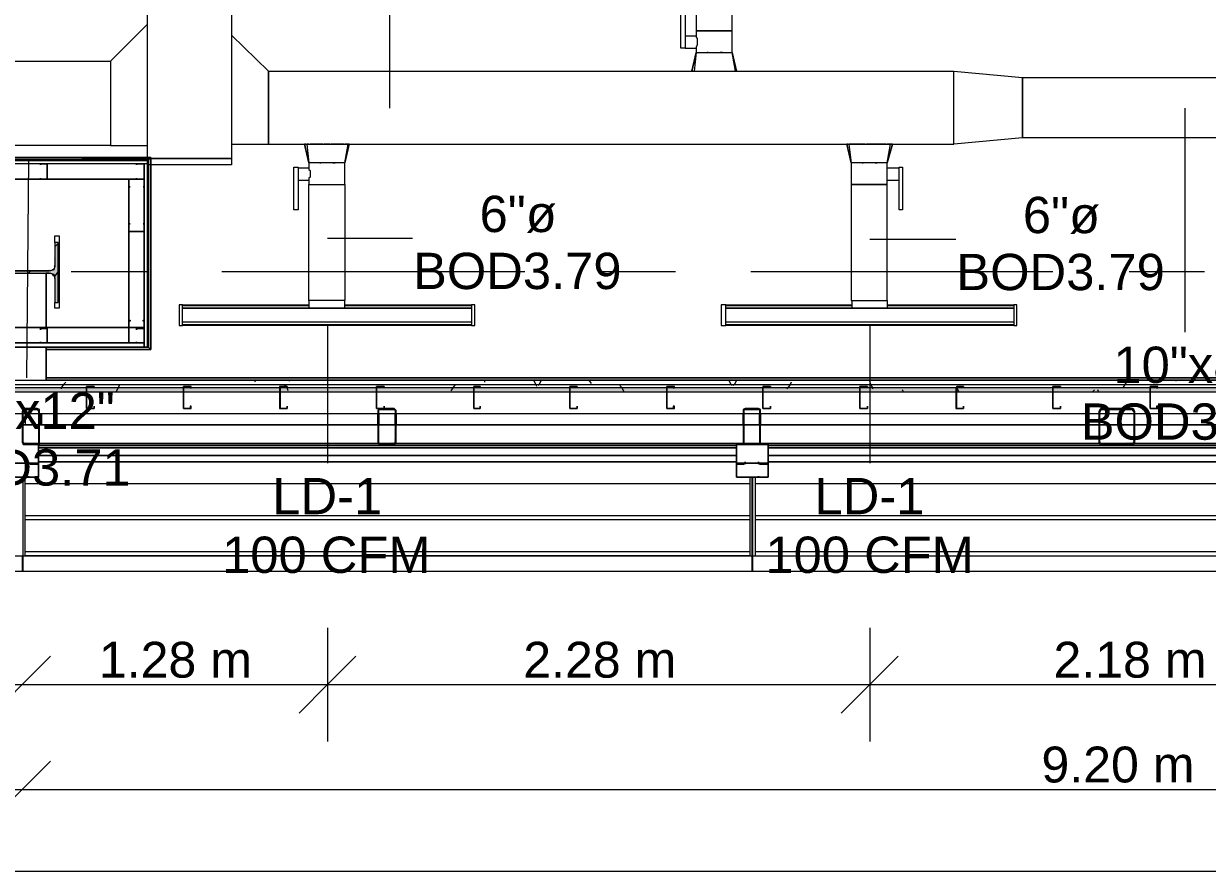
# Model space of a CAD drawing. Header units: metres. Extents: x 39 to 278, y -7 to 151.
# Drawn here: x 95.277 to 100.25, y 9.001 to 12.559 of the extents above; entities that cross this region are included whole.
import ezdxf

# ---------------------------------------------------------------- set-up
doc = ezdxf.new("R2010")
doc.units = ezdxf.units.M
doc.layers.add('HVAC - Ductos', color=5, linetype='Continuous', lineweight=50)
doc.layers.add('PDF_Geometry', color=7, linetype='Continuous', true_color=0xaaaaaa)
doc.layers.add('PDF_Solid Fills', color=7, linetype='Continuous', true_color=0xffffff)
doc.layers.add('PDF_Text', color=7, linetype='Continuous')
doc.styles.add('PDF Helvetica', font='')
doc.styles.get('PDF Helvetica').set_extended_font_data('Helvetica')

msp = doc.modelspace()

# ---------------------------------------------------------------- hatches: boundary and pattern name
at = {"layer": 'PDF_Solid Fills', "lineweight": 0, "transparency": 33554559}
for points in [[(95.133, 11.5397), (95.133, 11.6405), (95.1146, 11.6405), (95.1146, 11.3885), (95.133, 11.3885), (95.133, 11.4939), (95.1376, 11.5122), (95.4034, 11.5122), (95.408, 11.5077), (95.408, 11.3885), (95.4217, 11.3885), (95.4217, 11.6405), (95.408, 11.6405), (95.4034, 11.5305), (95.3896, 11.526), (95.1513, 11.5214), (95.1513, 11.526), (95.1376, 11.526), (95.1376, 11.5397)], [(95.275, 10.8018), (95.275, 10.7926), (95.3438, 10.7926), (95.3438, 10.9439), (95.275, 10.9439), (95.2704, 10.9347), (95.2704, 10.8018), (95.275, 10.8064), (95.2796, 10.9393), (95.3392, 10.9393), (95.3392, 10.7972), (95.2796, 10.8018)], [(99.7943, 10.8018), (99.7989, 10.8064), (99.8034, 10.9393), (99.9364, 10.9393), (99.941, 10.9347), (99.9364, 10.8018), (99.8034, 10.7972), (99.8034, 10.8018), (99.7989, 10.8018), (99.7989, 10.7926), (99.8001, 10.7926), (99.941, 10.7972), (99.9455, 10.9393), (99.941, 10.9439), (99.7989, 10.9439), (99.7943, 10.9347)]]:
    msp.add_hatch(color=256, dxfattribs=at).paths.add_polyline_path(points)
h = msp.add_hatch(color=256, dxfattribs=at)
h.paths.add_polyline_path([(46.8196, 11.0127), (46.8196, 11.031), (45.1878, 11.031), (45.1878, 11.0127)])
h.paths.add_polyline_path([(104.0706, 11.0127), (106.0827, 11.0127), (106.0827, 11.031), (104.0706, 11.031)])
h.paths.add_polyline_path([(104.0659, 11.0127), (104.0659, 11.031), (101.2289, 11.031), (101.2289, 11.0127)])
h.paths.add_polyline_path([(101.2243, 11.0127), (101.2243, 11.031), (99.1984, 11.031), (99.1984, 11.0127)])
h.paths.add_polyline_path([(99.1938, 11.0127), (99.1938, 11.031), (96.3568, 11.031), (96.3568, 11.0127)])
h.paths.add_polyline_path([(96.3522, 11.0127), (96.3522, 11.031), (94.3263, 11.031), (94.3263, 11.0127)])
h.paths.add_polyline_path([(94.3217, 11.0127), (94.3217, 11.031), (93.5151, 11.031), (93.5151, 11.0127)])
h.paths.add_polyline_path([(93.5105, 11.0127), (93.5105, 11.031), (91.4846, 11.031), (91.4846, 11.0127)])
h.paths.add_polyline_path([(91.4801, 11.0127), (91.4801, 11.031), (89.4542, 11.031), (89.4542, 11.0127)])
h.paths.add_polyline_path([(89.4496, 11.0127), (89.4496, 11.031), (88.6429, 11.031), (88.6429, 11.0127)])
h.paths.add_polyline_path([(88.6383, 11.0127), (88.6383, 11.031), (86.6125, 11.031), (86.6125, 11.0127)])
h.paths.add_polyline_path([(86.6079, 11.0127), (86.6079, 11.031), (84.582, 11.031), (84.582, 11.0127)])
h.paths.add_polyline_path([(84.5774, 11.0127), (84.5774, 11.031), (83.7708, 11.031), (83.7708, 11.0127)])
h.paths.add_polyline_path([(83.7662, 11.0127), (83.7662, 11.031), (81.7404, 11.031), (81.7404, 11.0127)])
h.paths.add_polyline_path([(81.7358, 11.0127), (81.7358, 11.031), (78.8986, 11.031), (78.8986, 11.0127)])
h.paths.add_polyline_path([(78.894, 11.0127), (78.894, 11.031), (76.8682, 11.031), (76.8682, 11.0127)])
h.paths.add_polyline_path([(76.8636, 11.0127), (76.8636, 11.031), (74.0265, 11.031), (74.0265, 11.0127)])
h.paths.add_polyline_path([(74.0219, 11.0127), (74.0219, 11.031), (71.9961, 11.031), (71.9961, 11.0127)])
h.paths.add_polyline_path([(71.9915, 11.0127), (71.9915, 11.031), (71.1848, 11.031), (71.1848, 11.0127)])
h.paths.add_polyline_path([(71.1802, 11.0127), (71.1802, 11.031), (69.1543, 11.031), (69.1543, 11.0127)])
h.paths.add_polyline_path([(69.1497, 11.0127), (69.1497, 11.031), (67.1239, 11.031), (67.1239, 11.0127)])
h.paths.add_polyline_path([(67.1193, 11.0127), (67.1193, 11.031), (66.3127, 11.031), (66.3127, 11.0127)])
h.paths.add_polyline_path([(66.3081, 11.0127), (66.3081, 11.031), (64.2822, 11.031), (64.2822, 11.0127)])
h.paths.add_polyline_path([(64.2776, 11.0127), (64.2776, 11.031), (62.2518, 11.031), (62.2518, 11.0127)])
h.paths.add_polyline_path([(62.2472, 11.0127), (62.2472, 11.031), (61.4405, 11.031), (61.4405, 11.0127)])
h.paths.add_polyline_path([(61.436, 11.0127), (61.436, 11.031), (59.4101, 11.031), (59.4101, 11.0127)])
h.paths.add_polyline_path([(59.4055, 11.0127), (59.4055, 11.031), (56.5684, 11.031), (56.5684, 11.0127)])
h.paths.add_polyline_path([(56.5638, 11.0127), (56.5638, 11.031), (54.5379, 11.031), (54.5379, 11.0127)])
h.paths.add_polyline_path([(54.5333, 11.0127), (54.5333, 11.031), (51.6963, 11.031), (51.6963, 11.0127)])
h.paths.add_polyline_path([(51.6917, 11.0127), (51.6917, 11.031), (49.6658, 11.031), (49.6658, 11.0127)])
h.paths.add_polyline_path([(49.6612, 11.0127), (49.6612, 11.031), (48.8546, 11.031), (48.8546, 11.0127)])
h.paths.add_polyline_path([(48.85, 11.0127), (48.85, 11.031), (46.8241, 11.031), (46.8241, 11.0127)])
h = msp.add_hatch(color=256, dxfattribs=at)
h.paths.add_polyline_path([(96.838, 10.9393), (96.838, 10.9439), (96.7738, 10.9439)])
h.paths.add_polyline_path([(96.8426, 10.9347), (96.838, 10.9347), (96.8334, 10.8018), (96.7692, 10.7972), (96.8374, 10.7926), (96.838, 10.7926), (96.838, 10.7972), (96.8426, 10.9341)])
h.paths.add_polyline_path([(96.7692, 10.9347), (96.7646, 10.9347), (96.7646, 10.8018)])
h = msp.add_hatch(color=256, dxfattribs=at)
h.paths.add_polyline_path([(98.3688, 10.9439), (98.3734, 10.9393), (98.3734, 10.9439)])
h.paths.add_polyline_path([(98.3047, 10.9347), (98.3001, 10.9347), (98.3001, 10.7926), (98.3734, 10.7926), (98.3734, 10.9347), (98.3688, 10.9347), (98.3688, 10.7972), (98.3047, 10.7972)])
h.paths.add_polyline_path([(98.3047, 10.9393), (98.3047, 10.9439), (98.3001, 10.9439)])
h.paths.add_polyline_path([(98.3642, 10.9393), (98.3642, 10.9439), (98.3092, 10.9439)])

# ---------------------------------------------------------------- linework, layer by layer
at = {"layer": 'HVAC - Ductos', "lineweight": 0}
for points in [[(98.103, 13.9689), (98.103, 12.5297), (98.103, 12.5069), (98.0572, 12.5069), (98.0572, 12.5023), (98.0572, 12.4977), (98.0572, 12.4885), (98.0572, 12.4839), (98.0572, 12.4747), (98.0572, 12.4701), (98.0572, 12.4656), (98.0572, 12.461), (98.0572, 12.4564), (98.0388, 12.4564), (98.0388, 12.6351)], [(98.0572, 12.6351), (98.0572, 12.4564), (98.103, 12.4564), (98.103, 12.4381), (98.1076, 12.4381), (98.1122, 12.4381), (98.126, 12.4381), (98.1397, 12.4381), (98.158, 12.4381), (98.181, 12.4381), (98.1992, 12.4381), (98.2176, 12.4381), (98.2314, 12.4381), (98.2451, 12.4381), (98.2497, 12.4381), (98.2543, 12.4381), (98.2543, 12.5297), (98.2451, 12.5297), (98.2314, 12.5297), (98.2176, 12.5297), (98.1992, 12.5297), (98.181, 12.5297), (98.158, 12.5297), (98.1397, 12.5297), (98.126, 12.5297), (98.1122, 12.5297), (98.1076, 12.5297), (98.103, 12.5297), (98.1076, 12.5297), (98.1122, 12.5297), (98.126, 12.5297), (98.1397, 12.5297), (98.158, 12.5297), (98.181, 12.5297), (98.1992, 12.5297), (98.2176, 12.5297), (98.2314, 12.5297), (98.2451, 12.5297), (98.2543, 12.5297), (98.2543, 13.9689)], [(96.8151, 12.2043), (96.8151, 12.7176)], [(96.1505, 12.5114), (96.1505, 12.0531)], [(96.1505, 12.5114), (96.3063, 12.3601), (96.3063, 12.0531)], [(98.103, 12.5069), (98.103, 12.5023), (98.1076, 12.4977), (98.1076, 12.4885), (98.1076, 12.4793), (98.1076, 12.4701), (98.103, 12.461), (98.103, 12.4564)], [(98.0847, 12.3601), (98.103, 12.4381), (98.0847, 12.3601)], [(98.103, 12.4381), (98.0938, 12.3601), (98.103, 12.3601)], [(98.1076, 12.4381), (98.1076, 12.4381)], [(98.126, 12.4381), (98.126, 12.4381)], [(98.1764, 12.4381), (98.181, 12.4381)], [(98.2314, 12.4381), (98.2314, 12.4381)], [(98.2451, 12.4381), (98.2497, 12.4381)], [(98.2543, 12.3601), (98.2634, 12.3601), (98.268, 12.3601), (98.2726, 12.3601), (98.2543, 12.4381), (98.2726, 12.3601)], [(98.2543, 12.4381), (98.2543, 12.4381)], [(98.268, 12.3601), (98.2543, 12.4381)], [(96.3063, 12.0531), (96.3063, 12.3601), (99.1847, 12.3601)], [(98.1076, 12.3601), (98.126, 12.3601), (98.1305, 12.3601), (98.1351, 12.3601), (98.1442, 12.3601), (98.158, 12.3601), (98.1626, 12.3601), (98.1672, 12.3601), (98.1901, 12.3601), (98.1947, 12.3601), (98.1992, 12.3601), (98.213, 12.3601), (98.2222, 12.3601), (98.2268, 12.3601), (98.2314, 12.3601), (98.2497, 12.3601)], [(98.2726, 12.3601), (98.2726, 12.3601)], [(99.1847, 12.0531), (99.1847, 12.3601)], [(100.1564, 12.2043), (100.1564, 11.2647)], [(96.1505, 12.0531), (96.3063, 12.0531)], [(96.3063, 12.0531), (99.1847, 12.0531)], [(96.4759, 12.0531), (96.4668, 12.0531), (96.4759, 11.9751), (96.4576, 12.0531), (96.4622, 12.0531), (96.4576, 12.0531), (96.4759, 11.9751)], [(96.5355, 12.0531), (96.5309, 12.0531), (96.5172, 12.0531), (96.508, 12.0531), (96.5034, 12.0531), (96.4988, 12.0531), (96.4805, 12.0531)], [(96.563, 12.0531), (96.5401, 12.0531)], [(96.6226, 12.0531), (96.6043, 12.0531), (96.5997, 12.0531), (96.5951, 12.0531), (96.5859, 12.0531), (96.5722, 12.0531), (96.5676, 12.0531)], [(96.6455, 12.0531), (96.6409, 12.0531), (96.6364, 12.0531), (96.6272, 12.0531)], [(96.6455, 12.0531), (96.6272, 11.9751), (96.6455, 12.0531)], [(96.6272, 11.9751), (96.6409, 12.0531)], [(96.6455, 12.0531), (96.6455, 12.0531)], [(98.7355, 12.0531), (98.7538, 11.9751), (98.7355, 12.0531)], [(98.8134, 12.0531), (98.8088, 12.0531), (98.7951, 12.0531), (98.786, 12.0531), (98.7814, 12.0531), (98.7768, 12.0531), (98.7584, 12.0531), (98.7447, 12.0531), (98.7538, 11.9751)], [(98.7493, 12.0531), (98.7538, 12.0531)], [(98.9234, 12.0531), (98.928, 12.0531), (98.9051, 11.9751), (98.9006, 11.9751), (98.896, 11.9751), (98.8868, 11.9751), (98.8684, 11.9751), (98.8501, 11.9751), (98.8318, 11.9751), (98.8134, 11.9751), (98.7951, 11.9751), (98.7768, 11.9751), (98.763, 11.9751), (98.7584, 11.9751), (98.7538, 11.9751), (98.7538, 11.8835), (98.7538, 11.3977), (98.7584, 11.3977), (98.763, 11.3977), (98.7768, 11.3977), (98.7951, 11.3977), (98.8134, 11.3977), (98.8318, 11.3977), (98.8501, 11.3977), (98.8684, 11.3977), (98.8868, 11.3977), (98.896, 11.3977), (98.9051, 11.3977), (98.9051, 11.3655), (98.896, 11.3655), (98.8822, 11.3655), (98.8684, 11.3655), (98.8501, 11.3655), (98.8318, 11.3655), (98.8134, 11.3655), (98.7951, 11.3655), (98.7768, 11.3655), (98.7676, 11.3655), (98.7584, 11.3655), (98.7584, 11.3977), (98.7676, 11.3977), (98.7768, 11.3977), (98.7951, 11.3977), (98.8134, 11.3977), (98.8318, 11.3977), (98.8501, 11.3977), (98.8684, 11.3977), (98.8822, 11.3977), (98.896, 11.3977), (98.9051, 11.3977), (98.9051, 11.8835), (98.896, 11.8835), (98.8868, 11.8835), (98.8684, 11.8835), (98.8501, 11.8835), (98.8318, 11.8835), (98.8134, 11.8835), (98.7951, 11.8835), (98.7768, 11.8835), (98.763, 11.8835), (98.7584, 11.8835), (98.7538, 11.8835), (98.7584, 11.8835), (98.763, 11.8835), (98.7768, 11.8835), (98.7951, 11.8835), (98.8134, 11.8835), (98.8318, 11.8835), (98.8501, 11.8835), (98.8684, 11.8835), (98.8868, 11.8835), (98.896, 11.8835), (98.9051, 11.8835), (98.9051, 11.9018), (98.9556, 11.9018), (98.9556, 11.9064), (98.9556, 11.911), (98.9556, 11.9156), (98.9556, 11.9201), (98.9556, 11.9293), (98.9556, 11.9339), (98.9556, 11.9431), (98.9556, 11.9477), (98.9556, 11.9523), (98.9051, 11.9523), (98.9051, 11.9751), (98.9188, 12.0531)], [(98.9006, 12.0531), (98.8868, 12.0531), (98.8776, 12.0531), (98.873, 12.0531), (98.8638, 12.0531), (98.8501, 12.0531), (98.8455, 12.0531), (98.841, 12.0531), (98.818, 12.0531)], [(98.9051, 11.9751), (98.928, 12.0531), (98.9234, 12.0531), (98.9188, 12.0531), (98.9143, 12.0531), (98.9051, 12.0531)], [(95.9718, 11.9935), (95.298, 11.9889), (95.2888, 11.0722)], [(96.4759, 11.9523), (96.4759, 11.9477), (96.4805, 11.9431), (96.4805, 11.9339), (96.4805, 11.9247), (96.4805, 11.9156), (96.4759, 11.911), (96.4759, 11.9064), (96.4759, 11.9018)], [(96.4805, 11.9751), (96.4805, 11.9751)], [(96.4805, 11.9751), (96.4805, 11.9751)], [(98.7584, 11.9751), (98.7584, 11.9751)], [(98.7584, 11.9751), (98.7584, 11.9751)], [(98.9051, 11.9018), (98.9051, 11.9064), (98.9051, 11.911), (98.9051, 11.9156), (98.9051, 11.9247), (98.9051, 11.9339), (98.9051, 11.9431), (98.9051, 11.9477), (98.9051, 11.9523)], [(96.5538, 11.6589), (96.9114, 11.6589)], [(98.8318, 11.6543), (99.1938, 11.6543)], [(96.6272, 11.3977), (96.6272, 11.3977)], [(98.9051, 11.3977), (98.9051, 11.3977)], [(95.9442, 11.3472), (95.9442, 11.3564), (95.9442, 11.3747), (95.9442, 11.3793), (96.4759, 11.3793)], [(96.4759, 11.3747), (95.9442, 11.3747)], [(95.9442, 11.3518), (95.9442, 11.3564), (95.9442, 11.361)], [(96.6272, 11.3793), (97.1588, 11.3793), (97.1588, 11.3747), (97.1588, 11.3564), (97.1588, 11.3472)], [(97.1588, 11.3747), (96.6272, 11.3747)], [(97.1588, 11.361), (97.1588, 11.3564), (97.1588, 11.3518)], [(98.2268, 11.3472), (98.2268, 11.3564), (98.2268, 11.3747), (98.2268, 11.3793), (98.7584, 11.3793)], [(98.7584, 11.3747), (98.2268, 11.3747)], [(98.2268, 11.3518), (98.2268, 11.3564), (98.2268, 11.361)], [(98.9051, 11.3793), (99.4368, 11.3793), (99.4368, 11.3747), (99.4368, 11.3564), (99.4368, 11.3472)], [(99.4368, 11.3747), (98.9051, 11.3747)], [(99.4368, 11.361), (99.4368, 11.3564), (99.4368, 11.3518)], [(97.1588, 11.3243), (97.1588, 11.3151), (97.1588, 11.2968), (97.1588, 11.2923), (95.9442, 11.2923), (95.9442, 11.2968), (95.9442, 11.3151), (95.9442, 11.3243)], [(95.9442, 11.3105), (95.9442, 11.3151), (95.9442, 11.3197)], [(95.9442, 11.2968), (97.1588, 11.2968)], [(96.5538, 11.2923), (96.5538, 10.7147)], [(97.1588, 11.3197), (97.1588, 11.3151), (97.1588, 11.3105)], [(99.4368, 11.3243), (99.4368, 11.3151), (99.4368, 11.2968), (99.4368, 11.2923), (98.2268, 11.2923), (98.2268, 11.2968), (98.2268, 11.3151), (98.2268, 11.3243)], [(98.2268, 11.3105), (98.2268, 11.3151), (98.2268, 11.3197)], [(98.2268, 11.2968), (99.4368, 11.2968)], [(98.8318, 11.2923), (98.8318, 10.7147)], [(99.4368, 11.3197), (99.4368, 11.3151), (99.4368, 11.3105)]]:
    msp.add_lwpolyline(points, dxfattribs=at)
for points in [[(95.7976, 11.9935), (95.7976, 12.8597), (96.1505, 12.8597), (96.1505, 11.9935)], [(95.7976, 12.0485), (95.7976, 12.5573), (95.6418, 12.4014), (95.6418, 12.0485), (93.4784, 12.0485), (93.4784, 12.4014), (95.6418, 12.4014), (95.6418, 12.0485)], [(98.1534, 12.4381), (98.1488, 12.4381)], [(98.213, 12.4381), (98.2084, 12.4381), (98.2038, 12.4381), (98.2084, 12.4381)], [(98.0847, 12.3601), (98.0892, 12.3601)], [(99.1847, 12.0531), (99.1847, 12.3601), (99.4734, 12.3327), (99.4734, 12.0806)], [(99.4734, 12.3327), (101.5176, 12.3327), (101.5176, 12.0806), (99.4734, 12.0806)], [(98.7401, 12.0531), (98.7355, 12.0531)], [(96.1505, 11.966), (95.7976, 11.966), (95.7976, 11.9935), (96.1505, 11.9935)], [(96.4118, 11.9569), (96.4301, 11.9569), (96.4301, 11.7781), (96.4118, 11.7781)], [(96.4301, 11.9523), (96.4301, 11.9477), (96.4301, 11.9431), (96.4301, 11.9339), (96.4301, 11.9293), (96.4301, 11.9201), (96.4301, 11.9156), (96.4301, 11.911), (96.4301, 11.9064), (96.4301, 11.9018), (96.4759, 11.9018), (96.4759, 11.8835), (96.4805, 11.8835), (96.4851, 11.8835), (96.4988, 11.8835), (96.5126, 11.8835), (96.5309, 11.8835), (96.5538, 11.8835), (96.5722, 11.8835), (96.5905, 11.8835), (96.6043, 11.8835), (96.618, 11.8835), (96.6272, 11.8835), (96.6272, 11.3977), (96.6226, 11.3977), (96.618, 11.3977), (96.6043, 11.3977), (96.5905, 11.3977), (96.5722, 11.3977), (96.5538, 11.3977), (96.5309, 11.3977), (96.5172, 11.3977), (96.4988, 11.3977), (96.4896, 11.3977), (96.4805, 11.3977), (96.4759, 11.3977), (96.4759, 11.3655), (96.4805, 11.3655), (96.4896, 11.3655), (96.4988, 11.3655), (96.5172, 11.3655), (96.5309, 11.3655), (96.5538, 11.3655), (96.5722, 11.3655), (96.5905, 11.3655), (96.6043, 11.3655), (96.618, 11.3655), (96.6226, 11.3655), (96.6272, 11.3655), (96.6272, 11.3977), (96.618, 11.3977), (96.6043, 11.3977), (96.5905, 11.3977), (96.5722, 11.3977), (96.5538, 11.3977), (96.5309, 11.3977), (96.5126, 11.3977), (96.4988, 11.3977), (96.4851, 11.3977), (96.4805, 11.3977), (96.4759, 11.3977), (96.4759, 11.8835), (96.4805, 11.8835), (96.4851, 11.8835), (96.4988, 11.8835), (96.5126, 11.8835), (96.5309, 11.8835), (96.5538, 11.8835), (96.5722, 11.8835), (96.5905, 11.8835), (96.6043, 11.8835), (96.618, 11.8835), (96.6272, 11.8835), (96.6272, 11.9751), (96.6226, 11.9751), (96.618, 11.9751), (96.6043, 11.9751), (96.5905, 11.9751), (96.5722, 11.9751), (96.5538, 11.9751), (96.5309, 11.9751), (96.5126, 11.9751), (96.4988, 11.9751), (96.4851, 11.9751), (96.4805, 11.9751), (96.4759, 11.9751), (96.4759, 11.9523)], [(96.5218, 11.9751), (96.5264, 11.9751)], [(96.5768, 11.9751), (96.5813, 11.9751), (96.5859, 11.9751), (96.5813, 11.9751)], [(98.7997, 11.9751), (98.8043, 11.9751)], [(98.8547, 11.9751), (98.8593, 11.9751), (98.8638, 11.9751), (98.8593, 11.9751)], [(98.9693, 11.7781), (98.9556, 11.7781), (98.9556, 11.9569), (98.9693, 11.9569)], [(95.9305, 11.2923), (95.9442, 11.2923), (95.9442, 11.3793), (95.9305, 11.3793)], [(95.9442, 11.3655), (97.1588, 11.3655), (95.9442, 11.3655), (97.1588, 11.3655), (97.1588, 11.306), (95.9442, 11.306)], [(97.1726, 11.2923), (97.1726, 11.3793), (97.1588, 11.3793), (97.1588, 11.2923)], [(98.2084, 11.2923), (98.2268, 11.2923), (98.2268, 11.3793), (98.2084, 11.3793)], [(98.2268, 11.3655), (99.4368, 11.3655), (98.2268, 11.3655), (99.4368, 11.3655), (99.4368, 11.306), (98.2268, 11.306)], [(99.4506, 11.2923), (99.4506, 11.3793), (99.4368, 11.3793), (99.4368, 11.2923)]]:
    msp.add_lwpolyline(points, close=True, dxfattribs=at)
at = {"layer": 'HVAC - Ductos', "color": 252, "lineweight": 0, "true_color": 0x939598}
for points in [[(96.5538, 10.0227), (96.5538, 9.7843), (96.5538, 9.5459)], [(98.8318, 10.0227), (98.8318, 9.7843), (98.8318, 9.5459)], [(95.3896, 9.9035), (95.2704, 9.7843), (95.1513, 9.6651)], [(96.673, 9.9035), (96.5538, 9.7843), (96.4347, 9.6651)], [(98.951, 9.9035), (98.8318, 9.7843), (98.7126, 9.6651)], [(87.2496, 9.7843), (89.5413, 9.7843), (91.7184, 9.7843), (93.6617, 9.7843), (95.2704, 9.7843), (96.5538, 9.7843), (98.8318, 9.7843), (101.0043, 9.7843), (103.3053, 9.7843), (104.4694, 9.7843), (106.0412, 9.7843)], [(95.3896, 9.4635), (95.2704, 9.3443), (95.1513, 9.2251)], [(46.0312, 9.3443), (55.4684, 9.3443), (64.6672, 9.3443), (73.8707, 9.3443), (86.0533, 9.3443), (95.2704, 9.3443), (104.7077, 9.3443)], [(46.0312, 9.0005), (104.7077, 9.0005)]]:
    msp.add_lwpolyline(points, dxfattribs=at)
at = {"layer": 'PDF_Geometry', "lineweight": 0}
for points in [[(94.7388, 11.9843), (95.7976, 11.9843), (95.8022, 11.9843), (95.8022, 11.9889), (95.8068, 11.9935), (95.8113, 11.9981), (94.7296, 11.9981), (95.8113, 11.9981), (95.8113, 11.1914), (95.8113, 11.9981), (95.8113, 11.1914), (95.8068, 11.1914), (95.8068, 11.196), (95.8022, 11.2005), (95.8022, 11.9843), (95.8022, 11.9889), (95.8068, 11.9935), (95.8113, 11.9981), (94.7296, 11.9981)], [(94.7388, 11.2005), (95.7196, 11.2005), (95.8022, 11.2005), (95.3713, 11.2005), (95.8022, 11.2005), (95.8068, 11.196), (95.8068, 11.1914), (95.8113, 11.1914), (95.8068, 11.1914), (95.8068, 11.196), (95.8022, 11.2005), (95.3713, 11.2005), (95.8022, 11.2005), (95.8022, 11.9889), (94.7388, 11.9889), (95.8022, 11.9889), (94.7388, 11.9889), (95.8022, 11.9889), (95.8022, 11.2005), (95.8022, 11.9843), (95.8022, 11.2005), (95.7976, 11.2005), (95.7976, 11.9843), (95.7976, 11.9705), (94.7388, 11.9705)], [(94.7388, 11.9843), (95.8022, 11.9843), (94.7388, 11.9843)], [(94.7388, 11.9843), (95.8022, 11.9843), (94.7388, 11.9843)], [(95.3484, 11.966), (95.3484, 11.966)], [(95.7518, 11.966), (95.7518, 11.966)], [(95.8022, 11.9843), (95.8022, 11.9843)], [(95.3484, 11.911), (95.3484, 11.911)], [(95.3759, 11.9064), (95.3759, 11.9064)], [(95.3759, 11.9064), (95.3759, 11.9064)], [(95.7196, 11.9064), (95.7196, 11.9064)], [(95.7196, 11.9064), (95.7196, 11.9064)], [(95.7518, 11.911), (95.7518, 11.911)], [(95.7838, 11.9064), (95.7838, 11.9064)], [(95.7838, 11.9064), (95.7838, 11.9064)], [(95.7242, 11.8743), (95.7242, 11.8743)], [(95.7793, 11.8743), (95.7793, 11.8743)], [(95.7242, 11.7185), (95.7242, 11.7185)], [(95.7793, 11.7185), (95.7793, 11.7185)], [(95.408, 11.6405), (95.408, 11.6681), (95.4263, 11.6681), (95.4263, 11.3655), (95.408, 11.3655), (95.408, 11.3885)], [(95.408, 11.6222), (95.4217, 11.636)], [(95.408, 11.5351), (95.408, 11.5443)], [(95.133, 11.5305), (95.1422, 11.526), (95.1513, 11.5214), (95.3851, 11.5214), (95.3988, 11.526), (95.4034, 11.5305)], [(95.298, 11.5122), (95.3072, 11.5214)], [(95.4034, 11.4985), (95.3988, 11.5077), (95.3851, 11.5122), (95.3713, 11.5122)], [(95.3713, 11.2831), (95.3713, 11.5122), (95.3713, 11.2831)], [(95.408, 11.4893), (95.408, 11.4985), (95.4217, 11.5168)], [(95.793, 11.5168), (95.4767, 11.5168)], [(97.3834, 11.5168), (96.1092, 11.5168)], [(98.016, 11.5168), (97.6997, 11.5168)], [(99.6018, 11.5168), (98.3322, 11.5168)], [(100.2389, 11.5168), (99.9226, 11.5168)], [(95.3484, 11.2739), (95.3484, 11.2739)], [(95.3759, 11.2785), (95.3759, 11.2785)], [(95.7196, 11.2831), (95.7196, 11.2831)], [(95.7196, 11.2831), (95.7196, 11.2831)], [(95.7518, 11.2739), (95.7518, 11.2739)], [(95.7838, 11.2785), (95.7838, 11.2785)], [(94.7388, 11.2005), (95.7976, 11.2005), (94.7388, 11.2005)], [(95.3484, 11.2235), (95.3484, 11.2235)], [(95.8022, 11.2005), (95.3713, 11.2005)], [(95.3713, 11.2005), (95.8022, 11.2005)], [(95.3713, 11.1914), (95.8113, 11.1914)], [(95.3713, 11.1914), (95.8113, 11.1914)], [(95.3759, 11.2189), (95.3759, 11.2189)], [(95.3759, 11.2189), (95.3759, 11.2189)], [(95.7518, 11.2235), (95.7518, 11.2235)], [(95.7838, 11.2189), (95.7838, 11.2189)], [(95.7838, 11.2189), (95.7838, 11.2189)], [(95.7976, 11.2005), (95.7976, 11.2005)], [(45.1878, 11.0631), (106.0827, 11.0631)], [(45.1878, 11.0447), (106.0827, 11.0447)], [(95.3713, 11.0631), (104.3682, 11.0631)], [(104.3682, 11.0631), (95.3713, 11.0631)], [(95.3713, 11.0631), (104.3682, 11.0631)], [(95.3713, 11.0631), (104.3682, 11.0631)], [(95.3713, 11.0631), (104.3682, 11.0631)], [(104.3682, 11.0631), (95.3713, 11.0631)], [(95.3713, 11.0631), (104.3682, 11.0631)], [(104.3682, 11.0631), (95.3713, 11.0631)], [(96.3522, 11.0127), (95.9488, 11.0127), (95.5409, 11.0127), (95.1376, 11.0127), (94.7296, 11.0127), (94.3263, 11.0127), (93.9184, 11.0127), (93.5151, 11.0127)], [(96.3522, 11.031), (95.9488, 11.031), (95.5409, 11.031), (95.1376, 11.031), (94.7296, 11.031), (94.3263, 11.031)], [(99.1938, 11.031), (98.7906, 11.031), (98.3826, 11.031), (97.9793, 11.031), (97.5714, 11.031), (97.168, 11.031), (96.7601, 11.031), (96.3568, 11.031)], [(99.1938, 11.0127), (98.7906, 11.0127), (98.3826, 11.0127), (97.9793, 11.0127), (97.5714, 11.0127), (97.168, 11.0127), (96.7601, 11.0127), (96.3568, 11.0127)], [(101.2243, 11.031), (100.821, 11.031), (100.413, 11.031), (100.0097, 11.031), (99.6018, 11.031), (99.1984, 11.031)], [(101.2243, 11.0127), (100.821, 11.0127), (100.413, 11.0127), (100.0097, 11.0127), (99.6018, 11.0127), (99.1984, 11.0127)], [(96.7738, 10.9439), (96.7692, 10.9393), (96.7646, 10.9347), (96.7646, 10.8018), (96.7692, 10.7926), (96.7738, 10.7926), (96.8334, 10.7926), (96.838, 10.7926), (96.8426, 10.8018), (96.8426, 10.9347), (96.838, 10.9393), (96.8334, 10.9439), (96.7922, 10.9439)], [(99.8722, 10.9393), (99.8814, 10.9439)], [(106.0827, 10.921), (45.1878, 10.921)], [(95.2842, 10.921), (95.2842, 10.8751)], [(95.3392, 10.9301), (95.3438, 10.9347)], [(95.3484, 10.8751), (95.3484, 10.921)], [(95.353, 10.8751), (95.353, 10.921)], [(96.7646, 10.8751), (96.7646, 10.921)], [(96.7692, 10.921), (96.7692, 10.8751)], [(96.838, 10.9164), (96.8426, 10.921), (96.8426, 10.8751)], [(96.838, 10.8751), (96.838, 10.921)], [(98.3001, 10.8705), (98.3047, 10.8751), (98.3047, 10.921)], [(98.3001, 10.8751), (98.3001, 10.921)], [(98.3688, 10.9393), (98.3688, 10.9393)], [(98.3688, 10.8751), (98.3688, 10.921)], [(98.3734, 10.921), (98.3734, 10.8751)], [(99.7943, 10.921), (99.7943, 10.8751)], [(99.9455, 10.8751), (99.9455, 10.921)], [(96.7646, 10.8431), (96.7692, 10.8477)], [(99.7943, 10.8568), (99.7989, 10.8614)], [(95.275, 10.6551), (95.2842, 10.6551), (95.298, 10.6551), (95.2888, 10.6551), (95.298, 10.6551), (95.2476, 10.6551), (95.2017, 10.6551), (95.2017, 10.6597), (95.2017, 10.7101), (95.2017, 10.7147), (95.2017, 10.7193), (95.2017, 10.7881), (95.2017, 10.7926)], [(95.243, 10.6551), (95.298, 10.6551), (95.3026, 10.6551), (95.3072, 10.6551), (95.3026, 10.6551), (95.298, 10.6551), (95.3392, 10.6551), (95.3392, 10.6597), (95.3392, 10.7101), (95.3392, 10.7147), (95.3392, 10.7193), (95.3392, 10.7881), (95.3392, 10.7926), (95.3392, 10.7881), (95.3392, 10.7193), (95.3392, 10.7147), (95.3392, 10.7101), (95.3392, 10.6597), (95.3392, 10.6551), (95.298, 10.6551), (95.3026, 10.6551), (95.3072, 10.6551), (95.3026, 10.6551), (95.298, 10.6551), (95.243, 10.6551)], [(98.3414, 10.6551), (98.3505, 10.6551), (98.3642, 10.6551), (98.3551, 10.6551), (98.3642, 10.6551), (98.3138, 10.6551), (98.2726, 10.6551), (98.2726, 10.6597), (98.2726, 10.7101), (98.2726, 10.7147), (98.2726, 10.7193), (98.2726, 10.7881), (98.2726, 10.7926), (98.3001, 10.7926), (98.2726, 10.7926), (98.2726, 10.7881), (98.2726, 10.7193), (98.2726, 10.7147), (98.2726, 10.7101), (98.2726, 10.6597), (98.2726, 10.6551), (98.3138, 10.6551), (98.3276, 10.6551), (98.323, 10.6551), (98.3276, 10.6551), (98.3276, 10.3251), (95.2842, 10.3251), (95.2842, 10.6551), (95.298, 10.6551), (95.2888, 10.6551), (95.298, 10.6551), (95.2476, 10.6551)], [(95.298, 10.7101), (95.298, 10.7147), (95.298, 10.7193)], [(95.298, 10.7101), (95.298, 10.7147), (95.298, 10.7193)], [(95.298, 10.7101), (95.298, 10.7147), (95.298, 10.7193)], [(95.298, 10.7101), (95.298, 10.7147), (95.298, 10.7193)], [(95.3392, 10.7147), (95.3392, 10.7147)], [(95.3392, 10.7147), (95.3392, 10.7147)], [(95.3392, 10.7101), (95.3392, 10.7101)], [(95.3392, 10.7101), (95.3392, 10.7101)], [(96.7646, 10.7193), (96.8426, 10.7193)], [(98.2726, 10.7147), (98.2726, 10.7147)], [(98.2726, 10.7147), (98.2726, 10.7147)], [(98.2726, 10.7101), (98.2726, 10.7101)], [(98.2726, 10.7101), (98.2726, 10.7101)], [(98.3092, 10.7101), (98.3092, 10.7147), (98.3092, 10.7193)], [(98.3092, 10.7101), (98.3092, 10.7147), (98.3092, 10.7193)], [(98.3092, 10.7193), (98.3092, 10.7147), (98.3092, 10.7101)], [(98.3092, 10.7193), (98.3092, 10.7147), (98.3092, 10.7101)], [(98.3642, 10.7101), (98.3642, 10.7147), (98.3642, 10.7193)], [(98.3642, 10.7101), (98.3642, 10.7147), (98.3642, 10.7193)], [(98.3642, 10.7101), (98.3642, 10.7147), (98.3642, 10.7193)], [(98.3642, 10.7101), (98.3642, 10.7147), (98.3642, 10.7193)], [(98.4055, 10.7147), (98.4055, 10.7147)], [(98.4055, 10.7147), (98.4055, 10.7147)], [(98.4055, 10.7101), (98.4055, 10.7101)], [(98.4055, 10.7101), (98.4055, 10.7101)], [(99.831, 10.7193), (99.9089, 10.7193)], [(92.2088, 10.3251), (92.2042, 10.3251), (92.2042, 10.3068), (92.2042, 10.2931), (92.2042, 10.2793), (92.2042, 10.2701), (92.2042, 10.2609), (95.275, 10.2609), (95.275, 10.2701), (95.275, 10.2793), (95.275, 10.2931), (95.275, 10.3068), (95.275, 10.3251), (95.275, 10.6551), (95.2704, 10.6551), (95.2567, 10.6551), (95.2704, 10.6551), (95.275, 10.6551), (95.2842, 10.6551)], [(95.275, 10.3251), (95.2704, 10.3251), (95.2704, 10.3068), (95.2704, 10.2931), (95.2704, 10.2793), (95.2704, 10.2701), (95.2704, 10.2609), (98.3414, 10.2609), (98.3414, 10.2701), (98.3414, 10.2793), (98.3414, 10.2931), (98.3414, 10.3068), (98.3414, 10.3251), (98.3414, 10.6551), (98.3368, 10.6551), (98.323, 10.6551), (98.3368, 10.6551), (98.3414, 10.6551), (98.3505, 10.6551)], [(98.3092, 10.6551), (98.3092, 10.6551)], [(98.3092, 10.6551), (98.3092, 10.6551)], [(98.3092, 10.6551), (98.3092, 10.6551)], [(98.3092, 10.6551), (98.3092, 10.6551)], [(98.3092, 10.6551), (98.3092, 10.6551)], [(98.3092, 10.6551), (98.3092, 10.6551)], [(98.3276, 10.6551), (98.3138, 10.6551), (98.3184, 10.6551), (98.3138, 10.6551), (98.3642, 10.6551), (98.3551, 10.6551), (98.3642, 10.6551), (98.3505, 10.6551), (98.3505, 10.3251), (101.3939, 10.3251)], [(98.3368, 10.6551), (98.3368, 10.3251)], [(98.3276, 10.6277), (95.2842, 10.6277)], [(101.3939, 10.6277), (98.3505, 10.6277)], [(95.2842, 10.4947), (98.3276, 10.4947)], [(98.3505, 10.4947), (101.3939, 10.4947)], [(98.3276, 10.4764), (95.2842, 10.4764)], [(101.3939, 10.4764), (98.3505, 10.4764)], [(86.0716, 10.3251), (89.1425, 10.3251), (89.1379, 10.3251), (92.2088, 10.3251), (92.2042, 10.3251), (95.275, 10.3251), (95.2704, 10.3251), (98.3414, 10.3251), (98.3368, 10.3251), (101.4076, 10.3251), (101.403, 10.3251), (104.4742, 10.3251), (104.4694, 10.3251), (106.0825, 10.3251)], [(95.2842, 10.3435), (98.3276, 10.3435)], [(98.3414, 10.3251), (98.3368, 10.3251), (98.3368, 10.3068), (98.3368, 10.2931), (98.3368, 10.2793), (98.3368, 10.2701), (98.3368, 10.2609), (101.4076, 10.2609), (101.4076, 10.2701), (101.4076, 10.2793), (101.4076, 10.2931), (101.4076, 10.3068), (101.4076, 10.3251), (101.403, 10.3251), (101.403, 10.3068), (101.403, 10.2931), (101.403, 10.2793), (101.403, 10.2701), (101.403, 10.2609), (104.4742, 10.2609)], [(98.3505, 10.3435), (101.3939, 10.3435)], [(95.275, 10.2609), (95.2842, 10.2609)], [(95.2842, 10.2609), (95.2842, 10.2609)], [(98.3276, 10.2609), (98.3368, 10.2609)], [(98.3276, 10.2609), (98.3276, 10.2609)], [(98.3368, 10.2609), (98.3368, 10.2609)], [(98.3414, 10.2609), (98.3505, 10.2609)], [(98.3414, 10.2609), (98.3414, 10.2609)], [(98.3505, 10.2609), (98.3505, 10.2609)]]:
    msp.add_lwpolyline(points, dxfattribs=at)
for points in [[(95.8022, 11.9843), (95.8022, 11.2005), (95.8068, 11.196), (95.8068, 11.1914), (95.8113, 11.1914), (95.8113, 11.9981), (95.8068, 11.9935), (95.8022, 11.9889), (95.8022, 11.9843), (94.7388, 11.9843), (94.7388, 11.9889), (94.7342, 11.9935), (94.7296, 11.9935), (94.7296, 11.9981), (95.8113, 11.9981), (95.8068, 11.9935), (95.8022, 11.9889)], [(95.8022, 11.2005), (95.8022, 11.9064), (95.8022, 11.9843), (95.8022, 11.2005), (95.8022, 11.9889)], [(95.8022, 11.9843), (94.7388, 11.9843)], [(95.7838, 11.9064), (95.7196, 11.9064), (95.7196, 11.2831), (95.7196, 11.9064), (95.7838, 11.9064), (95.7838, 11.9705), (94.7572, 11.9705), (94.7572, 11.9064), (94.8213, 11.9064), (95.7196, 11.9064), (94.8213, 11.9064), (94.8213, 11.2831), (94.7572, 11.2831), (94.8213, 11.2831), (94.8213, 11.9064), (94.7572, 11.9064), (94.7572, 11.2831), (94.7572, 11.2189), (95.7196, 11.2189), (95.7838, 11.2189)], [(95.3484, 11.966), (95.3484, 11.9705)], [(95.3759, 11.9705), (95.3759, 11.966), (95.3759, 11.9064), (95.3484, 11.9064), (95.3484, 11.911), (95.3484, 11.9064), (95.3759, 11.9064), (95.3759, 11.966), (95.3759, 11.9705), (95.3484, 11.9705)], [(95.7518, 11.966), (95.7518, 11.9705)], [(95.7838, 11.9705), (95.7838, 11.966), (95.7838, 11.9064), (95.7518, 11.9064), (95.7518, 11.911), (95.7518, 11.9064), (95.7838, 11.9064), (95.7838, 11.966), (95.7838, 11.9705), (95.7518, 11.9705)], [(95.7838, 11.2005), (95.7976, 11.2005), (95.7976, 11.9705), (95.7838, 11.9705)], [(95.7196, 11.9064), (95.7793, 11.9064), (95.7838, 11.9064), (95.7838, 11.8743), (95.7793, 11.8743), (95.7838, 11.8743), (95.7838, 11.9064), (95.7793, 11.9064), (95.7196, 11.9064), (95.7196, 11.8743)], [(95.7242, 11.8743), (95.7196, 11.8743)], [(95.7838, 11.691), (95.7838, 11.6864), (95.7793, 11.6864), (95.7196, 11.6864), (95.7196, 11.691), (95.7196, 11.7185), (95.7242, 11.7185), (95.7196, 11.7185), (95.7196, 11.691), (95.7196, 11.6864), (95.7793, 11.6864), (95.7838, 11.6864), (95.7838, 11.691), (95.7838, 11.7185)], [(95.7793, 11.7185), (95.7838, 11.7185)], [(95.408, 11.3885), (95.4217, 11.3885), (95.4217, 11.6405), (95.408, 11.6405), (95.408, 11.5397), (95.4034, 11.526), (95.3896, 11.5214), (95.1513, 11.5214), (95.1376, 11.526), (95.133, 11.5397), (95.133, 11.6405), (95.1146, 11.6405), (95.1146, 11.3885), (95.133, 11.3885), (95.133, 11.4893), (95.1376, 11.5077), (95.1513, 11.5122), (95.3896, 11.5122), (95.4034, 11.5077), (95.408, 11.4893)], [(95.7838, 11.2831), (95.7793, 11.2831), (95.7196, 11.2831), (95.7196, 11.3151), (95.7242, 11.3151), (95.7242, 11.3105), (95.7196, 11.3105), (95.7196, 11.2831), (95.7793, 11.2831), (95.7838, 11.2831), (95.7838, 11.3105), (95.7793, 11.3105), (95.7793, 11.3151), (95.7838, 11.3151)], [(95.7196, 11.2189), (95.7196, 11.2831), (94.8213, 11.2831), (95.7196, 11.2831)], [(95.3759, 11.2831), (95.3759, 11.2785), (95.3759, 11.2189), (95.3484, 11.2189), (95.3484, 11.2235), (95.3484, 11.2189), (95.3759, 11.2189), (95.3759, 11.2785), (95.3484, 11.2785), (95.3484, 11.2739), (95.3484, 11.2831)], [(95.7838, 11.2831), (95.7838, 11.2785), (95.7838, 11.2189), (95.7518, 11.2189), (95.7518, 11.2235), (95.7518, 11.2189), (95.7838, 11.2189), (95.7838, 11.2785), (95.7518, 11.2785), (95.7518, 11.2739), (95.7518, 11.2831)], [(95.1696, 11.2005), (94.7388, 11.2005), (94.7342, 11.196), (94.7296, 11.1914), (95.1696, 11.1914), (94.7296, 11.1914), (95.1696, 11.1914), (94.7296, 11.1914), (94.7342, 11.196), (94.7388, 11.2005), (95.1696, 11.2005), (94.7388, 11.2005), (95.7838, 11.2005), (95.7838, 11.2189), (94.7388, 11.2189), (94.7388, 11.2005)], [(95.3713, 11.0631), (95.3713, 11.2005)], [(95.8022, 11.2005), (95.3713, 11.2005)], [(95.8113, 11.1914), (95.3713, 11.1914)], [(95.3713, 11.0722), (104.3682, 11.0722)], [(95.3713, 11.0722), (104.3682, 11.0722)], [(95.3713, 11.0631), (104.3682, 11.0631)], [(95.573, 11.0355), (95.5454, 11.0355), (95.5409, 11.0355), (95.5409, 11.031), (95.5409, 10.9439), (95.5454, 10.9439), (95.573, 10.9439), (95.573, 10.9531), (95.573, 10.9439), (95.5454, 10.9439), (95.5409, 10.9439), (95.5409, 11.031), (95.5409, 11.0355), (95.5454, 11.0355), (95.573, 11.0355), (95.573, 11.031)], [(95.9809, 11.0355), (95.9488, 11.0355), (95.9488, 11.031), (95.9488, 10.9439), (95.9809, 10.9439), (95.9809, 10.9531), (95.9763, 10.9531), (95.9763, 10.9439), (95.9488, 10.9439), (95.9488, 11.031), (95.9488, 11.0355), (95.9763, 11.0355), (95.9763, 11.031), (95.9809, 11.031)], [(96.3842, 11.0355), (96.3568, 11.0355), (96.3522, 11.0355), (96.3522, 11.031), (96.3522, 10.9439), (96.3568, 10.9439), (96.3842, 10.9439), (96.3842, 10.9531), (96.3842, 10.9439), (96.3568, 10.9439), (96.3568, 11.031), (96.3568, 11.0355), (96.3842, 11.0355), (96.3842, 11.031)], [(96.7922, 11.0355), (96.7601, 11.0355), (96.7601, 11.031), (96.7601, 10.9439), (96.7922, 10.9439), (96.7922, 10.9531), (96.7922, 10.9439), (96.7601, 10.9439), (96.7601, 11.031), (96.7601, 11.0355), (96.7922, 11.0355), (96.7922, 11.031)], [(97.1955, 11.0355), (97.168, 11.0355), (97.168, 11.031), (97.168, 10.9439), (97.1955, 10.9439), (97.1955, 10.9531), (97.1955, 10.9439), (97.168, 10.9439), (97.168, 11.031), (97.168, 11.0355), (97.1955, 11.0355), (97.1955, 11.031)], [(97.6034, 11.0355), (97.5759, 11.0355), (97.5714, 11.0355), (97.5714, 11.031), (97.5714, 10.9439), (97.5759, 10.9439), (97.6034, 10.9439), (97.6034, 10.9531), (97.6034, 10.9439), (97.5759, 10.9439), (97.5714, 10.9439), (97.5714, 11.031), (97.5714, 11.0355), (97.5759, 11.0355), (97.6034, 11.0355), (97.6034, 11.031)], [(98.0114, 11.0355), (97.9793, 11.0355), (97.9793, 11.031), (97.9793, 10.9439), (98.0114, 10.9439), (98.0114, 10.9531), (98.0068, 10.9531), (98.0068, 10.9439), (97.9793, 10.9439), (97.9793, 11.031), (97.9793, 11.0355), (98.0068, 11.0355), (98.0068, 11.031), (98.0114, 11.031)], [(98.4147, 11.0355), (98.3872, 11.0355), (98.3826, 11.0355), (98.3826, 11.031), (98.3826, 10.9439), (98.3872, 10.9439), (98.4147, 10.9439), (98.4147, 10.9531), (98.4147, 10.9439), (98.3872, 10.9439), (98.3826, 10.9439), (98.3826, 11.031), (98.3872, 11.0355), (98.4147, 11.0355), (98.4147, 11.031)], [(98.8226, 11.0355), (98.7906, 11.0355), (98.7906, 11.031), (98.7906, 10.9439), (98.8226, 10.9439), (98.8226, 10.9531), (98.8226, 10.9439), (98.7906, 10.9439), (98.7906, 11.031), (98.7906, 11.0355), (98.8226, 11.0355), (98.8226, 11.031)], [(99.226, 11.0355), (99.1984, 11.0355), (99.1938, 11.031), (99.1938, 10.9439), (99.1984, 10.9439), (99.226, 10.9439), (99.226, 10.9531), (99.226, 10.9439), (99.1984, 10.9439), (99.1984, 11.031), (99.1984, 11.0355), (99.226, 11.0355), (99.226, 11.031)], [(99.6338, 11.0355), (99.6018, 11.0355), (99.6018, 11.031), (99.6018, 10.9439), (99.6338, 10.9439), (99.6338, 10.9531), (99.6338, 10.9439), (99.6018, 10.9439), (99.6018, 11.031), (99.6018, 11.0355), (99.6338, 11.0355), (99.6338, 11.031)], [(100.0418, 11.0355), (100.0097, 11.0355), (100.0097, 11.031), (100.0097, 10.9439), (100.0418, 10.9439), (100.0418, 10.9531), (100.0372, 10.9531), (100.0372, 10.9439), (100.0097, 10.9439), (100.0097, 11.031), (100.0097, 11.0355), (100.0372, 11.0355), (100.0372, 11.031), (100.0418, 11.031)], [(95.3347, 10.9439), (95.2796, 10.9439), (95.275, 10.9393), (95.2704, 10.9301), (95.2704, 10.8018), (95.275, 10.7926), (95.2796, 10.7926), (95.3347, 10.7926), (95.3438, 10.7926), (95.3438, 10.8018), (95.3438, 10.9301), (95.3438, 10.9393)], [(98.3734, 10.9347), (98.3734, 10.9393), (98.3642, 10.9439), (98.3092, 10.9439), (98.3001, 10.9393), (98.3001, 10.9347), (98.3001, 10.8018), (98.3001, 10.7926), (98.3092, 10.7926), (98.3642, 10.7926), (98.3734, 10.7926), (98.3734, 10.8018)], [(99.9364, 10.9439), (99.8034, 10.9439), (99.7989, 10.9393), (99.7943, 10.9301), (99.7943, 10.8018), (99.7989, 10.7926), (99.8034, 10.7926), (99.9364, 10.7926), (99.941, 10.7926), (99.9455, 10.8018), (99.9455, 10.9301), (99.941, 10.9393)], [(95.3347, 10.9393), (95.3392, 10.9347), (95.3392, 10.9301), (95.3392, 10.8018), (95.3392, 10.7972), (95.3347, 10.7972), (95.2796, 10.7972), (95.275, 10.8018), (95.275, 10.9301), (95.2796, 10.9347), (95.2796, 10.9393)], [(96.7738, 10.9393), (96.8334, 10.9393), (96.838, 10.9347), (96.838, 10.8018), (96.8334, 10.7972), (96.7738, 10.7972), (96.7692, 10.7972), (96.7692, 10.8018), (96.7692, 10.9347), (96.7692, 10.9393)], [(98.3092, 10.9393), (98.3642, 10.9393), (98.3688, 10.9393), (98.3688, 10.9347), (98.3688, 10.8018), (98.3688, 10.7972), (98.3642, 10.7972), (98.3092, 10.7972), (98.3047, 10.7972), (98.3047, 10.8018), (98.3047, 10.9347), (98.3047, 10.9393)], [(99.7989, 10.9301), (99.8034, 10.9347), (99.8034, 10.9393), (99.9364, 10.9393), (99.9364, 10.9347), (99.941, 10.9301), (99.941, 10.8018), (99.9364, 10.7972), (99.8034, 10.7972), (99.7989, 10.8018)], [(95.3392, 10.8751), (95.275, 10.8751)], [(96.7646, 10.8751), (95.3438, 10.8751)], [(96.838, 10.8751), (96.8014, 10.8751), (96.7692, 10.8751), (96.8014, 10.8751)], [(98.3001, 10.8751), (96.8426, 10.8751)], [(98.3368, 10.8751), (98.3047, 10.8751), (98.3368, 10.8751), (98.3688, 10.8751)], [(98.3734, 10.8751), (99.7943, 10.8751)], [(99.941, 10.8751), (99.8676, 10.8751), (99.7989, 10.8751), (99.8676, 10.8751)], [(101.3664, 10.8751), (99.9455, 10.8751)], [(95.3347, 10.7972), (95.2796, 10.7972)], [(96.7646, 10.7972), (95.3438, 10.7972)], [(96.8014, 10.7972), (96.7692, 10.7972)], [(96.838, 10.7972), (96.8014, 10.7972)], [(98.3001, 10.7972), (96.8426, 10.7972)], [(98.3368, 10.7972), (98.3047, 10.7972)], [(98.4055, 10.6551), (98.3642, 10.6551), (98.3688, 10.6551), (98.3734, 10.6551), (98.3688, 10.6551), (98.3642, 10.6551), (98.3092, 10.6551), (98.3047, 10.6551), (98.3092, 10.6551), (98.3047, 10.6551), (98.3092, 10.6551), (98.3642, 10.6551), (98.3688, 10.6551), (98.3734, 10.6551), (98.3688, 10.6551), (98.3642, 10.6551), (98.4055, 10.6551), (98.4055, 10.6597), (98.4055, 10.7101), (98.4055, 10.7147), (98.4055, 10.7193), (98.4055, 10.7881), (98.4055, 10.7926), (98.3688, 10.7926), (98.4055, 10.7926), (98.4055, 10.7881), (98.4055, 10.7193), (98.4055, 10.7147), (98.4055, 10.7101), (98.4055, 10.6597)], [(98.3688, 10.7972), (98.3368, 10.7972)], [(99.7943, 10.7972), (98.3734, 10.7972)], [(99.8676, 10.7972), (99.8034, 10.7972)], [(99.9364, 10.7972), (99.8676, 10.7972)], [(101.3664, 10.7972), (99.9455, 10.7972)], [(96.8014, 10.7881), (95.3392, 10.7881)], [(96.8014, 10.7789), (95.3392, 10.7789)], [(96.8014, 10.7468), (95.3392, 10.7468)], [(98.2726, 10.7881), (96.8014, 10.7881)], [(98.2726, 10.7789), (96.8014, 10.7789)], [(98.2726, 10.7468), (96.8014, 10.7468)], [(99.8676, 10.7881), (98.4055, 10.7881)], [(99.8676, 10.7789), (98.4055, 10.7789)], [(99.8676, 10.7468), (98.4055, 10.7468)], [(101.3389, 10.7881), (99.8676, 10.7881)], [(101.3389, 10.7789), (99.8676, 10.7789)], [(101.3389, 10.7468), (99.8676, 10.7468)], [(95.2017, 10.7147), (95.3392, 10.7147)], [(95.298, 10.7193), (95.298, 10.7147), (95.298, 10.7101), (95.298, 10.7147)], [(95.298, 10.7193), (95.298, 10.7147), (95.298, 10.7101), (95.298, 10.7147)], [(95.3392, 10.7101), (95.3026, 10.7101)], [(96.8014, 10.7193), (95.3392, 10.7193), (96.8014, 10.7193), (98.2726, 10.7193)], [(98.2726, 10.7147), (98.4055, 10.7147)], [(98.3047, 10.7101), (98.2726, 10.7101)], [(98.3092, 10.7193), (98.3092, 10.7147), (98.3092, 10.7101), (98.3092, 10.7147)], [(98.3092, 10.7101), (98.3092, 10.7147), (98.3092, 10.7193), (98.3092, 10.7147)], [(98.3642, 10.7193), (98.3642, 10.7147), (98.3642, 10.7101), (98.3642, 10.7147)], [(98.3642, 10.7193), (98.3642, 10.7147), (98.3642, 10.7101), (98.3642, 10.7147)], [(98.4055, 10.7101), (98.3688, 10.7101)], [(99.8676, 10.7193), (101.3389, 10.7193), (99.8676, 10.7193), (98.4055, 10.7193)], [(95.298, 10.6597), (95.298, 10.6551)], [(95.298, 10.6597), (95.298, 10.6551)], [(98.3184, 10.6551), (98.3138, 10.6551), (98.3092, 10.6551), (98.3138, 10.6551)], [(98.3642, 10.6597), (98.3642, 10.6551)], [(98.3642, 10.6597), (98.3642, 10.6551)], [(98.3368, 10.6277), (98.3414, 10.6277)], [(98.3414, 10.4947), (98.3368, 10.4947)], [(98.3368, 10.4764), (98.3414, 10.4764)], [(98.3414, 10.3435), (98.3368, 10.3435)]]:
    msp.add_lwpolyline(points, close=True, dxfattribs=at)
at = {"layer": 'PDF_Geometry', "color": 254, "lineweight": 0, "true_color": 0xeaeaea}
for points in [[(95.4538, 11.0539), (95.4446, 11.0447), (95.4355, 11.031), (95.4355, 11.0264)], [(95.6784, 11.0401), (95.6738, 11.031), (95.6646, 11.0127)], [(96.2513, 11.0539), (96.2468, 11.0631)], [(96.375, 11.0447), (96.375, 11.0447)], [(96.3888, 11.0173), (96.3842, 11.031), (96.3796, 11.0355), (96.375, 11.0447)], [(96.3934, 11.0631), (96.3934, 11.0585)], [(97.0901, 11.0447), (97.0809, 11.031), (97.0718, 11.0173)], [(97.0901, 11.0447), (97.0901, 11.0447)], [(97.2138, 11.0631), (97.2138, 11.0539)], [(97.4338, 11.0355), (97.4293, 11.0447), (97.4201, 11.0631)], [(97.4522, 11.0631), (97.443, 11.0447), (97.4384, 11.0401)], [(97.663, 11.0493), (97.6538, 11.0631)], [(97.8005, 11.0127), (97.7914, 11.031), (97.7822, 11.0401)], [(98.2543, 11.0401), (98.2497, 11.0447), (98.2405, 11.0631)], [(98.2726, 11.0631), (98.2634, 11.0447), (98.2588, 11.0401)], [(98.5018, 11.0539), (98.4972, 11.0447), (98.488, 11.031), (98.4834, 11.0264)], [(98.8455, 11.0264), (98.8455, 11.031), (98.8364, 11.0447), (98.8318, 11.0585)], [(99.9134, 11.0585), (99.9043, 11.0447), (99.8952, 11.031)], [(100.1197, 11.0585), (100.1197, 11.0631)], [(98.9738, 11.0127), (98.9693, 11.0218)], [(99.1984, 11.031), (99.1984, 11.031)], [(99.2076, 11.0127), (99.1984, 11.031)], [(99.776, 11.0218), (99.7668, 11.0127)], [(99.7943, 11.0127), (99.7897, 11.0218)]]:
    msp.add_lwpolyline(points, dxfattribs=at)
at = {"layer": 'PDF_Geometry', "color": 254, "lineweight": 0, "true_color": 0xd2d2d2}
for points in [[(96.3613, 10.9439), (96.3613, 10.9439)], [(96.7601, 10.9622), (96.7601, 10.9622)], [(98.3826, 10.9531), (98.3826, 10.9577)], [(98.7906, 10.9805), (98.7906, 10.9805)]]:
    msp.add_lwpolyline(points, dxfattribs=at)

# ---------------------------------------------------------------- texts
at = {"layer": 'PDF_Text', "lineweight": 0, "char_height": 0.15247, "attachment_point": 4, "style": 'PDF Helvetica'}
for s, insert in [('6"ø', (97.1928, 11.7586)), ('6"ø', (99.4754, 11.754)), ('BOD3.79', (96.9132, 11.5202)), ('BOD3.79', (99.1958, 11.5157)), ('10"x8"', (99.8559, 11.1261)), ('14"x12"', (94.9286, 10.9336)), ('BOD3.76', (99.7184, 10.8877)), ('BOD3.71', (94.8507, 10.6952)), ('LD-1', (96.322, 10.576)), ('LD-1', (98.6, 10.576)), ('100 CFM', (96.1111, 10.3285)), ('100 CFM', (98.3937, 10.3285))]:
    msp.add_mtext(s, dxfattribs=dict(at, insert=insert))
at = {"layer": 'PDF_Text', "color": 252, "lineweight": 0, "true_color": 0x939598, "char_height": 0.15059, "attachment_point": 4, "style": 'PDF Helvetica'}
for s, insert in [('1.28 m', (95.5933, 9.8878)), ('2.28 m', (97.3762, 9.8878)), ('2.18 m', (99.6038, 9.8878)), ('9.20 m', (99.5533, 9.4478))]:
    msp.add_mtext(s, dxfattribs=dict(at, insert=insert))

doc.saveas('drawing.dxf')
